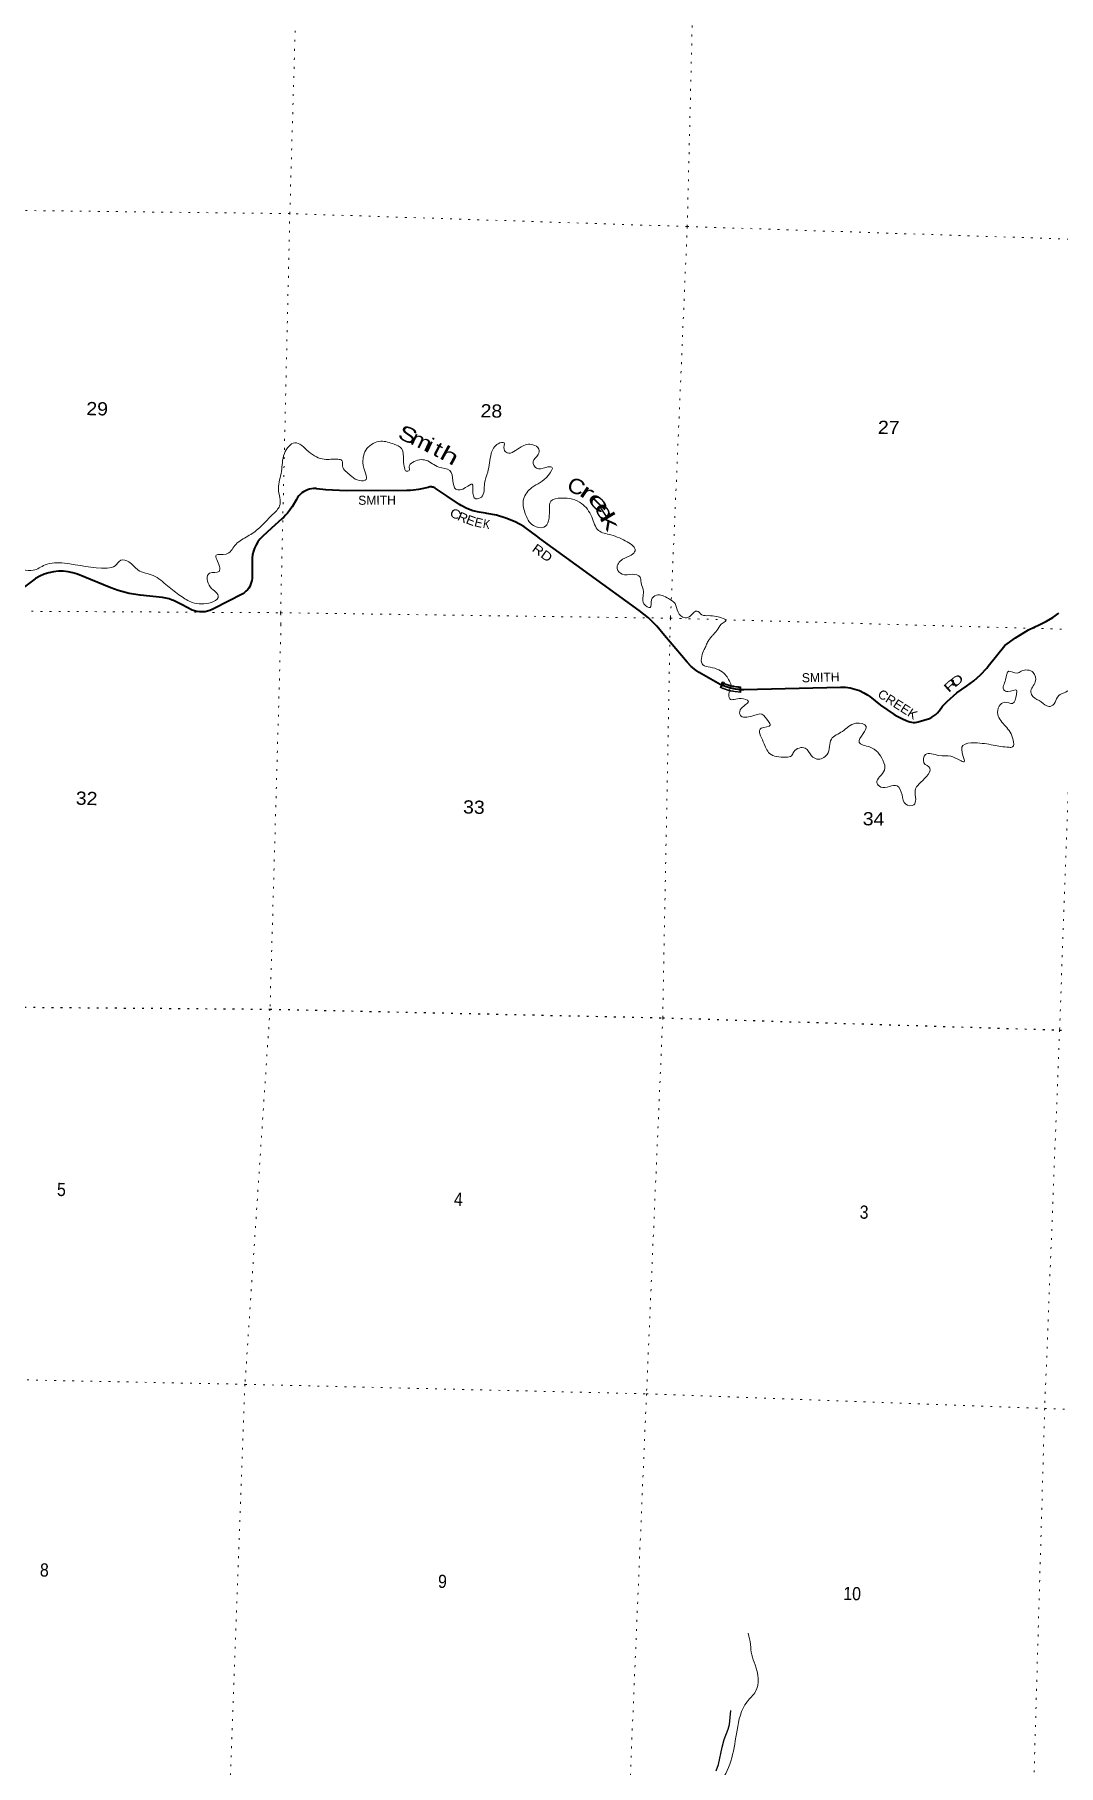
# Model space of a CAD drawing. Header units: feet. Extents: x -757852 to -501257, y -360805 to -170898.
# Drawn here: x -681017 to -667449, y -279945 to -257009 of the extents above; entities that cross this region are included whole.
import ezdxf
from ezdxf.enums import TextEntityAlignment as Align

# ---------------------------------------------------------------- set-up
doc = ezdxf.new("R2010")
doc.units = ezdxf.units.FT
doc.header["$LTSCALE"] = 80
doc.header["$PDMODE"] = 32
doc.header["$PDSIZE"] = 40
doc.linetypes.add('DOTTED', pattern=[1.5, 0.3, -1.2])
for name, color, linetype, lineweight in [('26', 7, 'Continuous', 40), ('27', 7, 'Continuous', 13), ('29', 7, 'Continuous', 25), ('39', 7, 'Continuous', 13), ('41', 7, 'Continuous', 13), ('6', 7, 'DOTTED', 25), ('61', 7, 'Continuous', 13), ('7', 7, 'DOTTED', 13)]:
    doc.layers.add(name, color=color, linetype=linetype, lineweight=lineweight)

msp = doc.modelspace()

# ---------------------------------------------------------------- linework, layer by layer
at = {"layer": '26'}
msp.add_line((-671656.1, -265688.92), (-671618.6, -265688.18), dxfattribs=at)
for points in [[(-672667.13, -264972.35), (-672770.54, -264847.5), (-672881.94, -264738.47), (-673004.13, -264641.69), (-674320.04, -263686.14), (-674349.49, -263662.04), (-674534.93, -263528.32), (-674650.18, -263465.63), (-674771.34, -263415.34), (-674897.1, -263377.99), (-675026.08, -263353.98), (-675041.34, -263352.06), (-675125.58, -263339.33), (-675208.03, -263317.87), (-675287.78, -263287.91), (-675363.97, -263249.77), (-675386.59, -263236.44), (-675547.48, -263123.96), (-675706.99, -263020.55), (-675714.68, -263015.92), (-675724.97, -263010.96), (-675735.72, -263007.11), (-675746.82, -263004.4), (-675758.14, -263002.87), (-675769.56, -263002.53), (-675780.95, -263003.38), (-675792.2, -263005.42), (-675803.16, -263008.63), (-675906.41, -263032.14), (-675928.38, -263037.25), (-675994.24, -263047.78), (-676035.83, -263050.02), (-676061.03, -263051.37), (-676085.83, -263051.49), (-676888.09, -263055.43), (-677155.75, -263041.82), (-677279.43, -263025.97), (-677291.65, -263024.91), (-677319.88, -263024.6), (-677347.98, -263027.24), (-677375.66, -263032.8), (-677402.6, -263041.23), (-677428.51, -263052.42), (-677453.11, -263066.27), (-677476.13, -263082.6), (-677497.31, -263101.26), (-677516.43, -263122.03), (-677533.28, -263144.68), (-677547.66, -263168.97), (-677605.99, -263264.29), (-677621.21, -263289.16), (-677639.74, -263314.29), (-677666.19, -263349.77), (-677692.33, -263378.09), (-677715.45, -263403.15), (-677740.39, -263426.05), (-677875.88, -263550.47), (-677995.42, -263658.2), (-678000.04, -263662.56), (-678031.28, -263695.84), (-678058.87, -263732.2), (-678082.51, -263771.25), (-678101.93, -263812.55), (-678116.94, -263855.65), (-678127.35, -263900.09), (-678133.06, -263945.38), (-678134.86, -264181.6), (-678134.58, -264188.46), (-678135.25, -264215.86), (-678138.78, -264243.03), (-678145.13, -264269.69), (-678154.24, -264295.54), (-678166, -264320.29), (-678180.28, -264343.68), (-678196.92, -264365.45), (-678215.75, -264385.36), (-678236.56, -264403.2), (-678259.12, -264418.76), (-678645.31, -264618.86), (-678663.22, -264628.04), (-678694.82, -264641.05), (-678727.6, -264650.69), (-678761.2, -264656.85), (-678795.27, -264659.46), (-678829.42, -264658.5), (-678863.29, -264653.97), (-678896.5, -264645.93), (-678928.68, -264634.46), (-679062.19, -264565.86), (-679178.64, -264508.02), (-679193.66, -264501.22), (-679234.72, -264486.1), (-679277.13, -264475.35), (-679320.44, -264469.1)], [(-679320.44, -264469.1), (-679618.21, -264436.45), (-679764.59, -264413.78), (-679907.79, -264375.93), (-680007, -264339.94), (-680449.16, -264160.2), (-680510.47, -264140.16), (-680573.54, -264126.65), (-680637.68, -264119.8), (-680702.19, -264119.69), (-680766.35, -264126.33), (-680829.46, -264139.63), (-680890.84, -264159.46), (-680949.81, -264185.6), (-681005.73, -264217.76), (-681011.91, -264221.82), (-681663.99, -264705.84)], [(-668157.71, -265104.62), (-668017.1, -265003.49), (-667844.96, -264897.49), (-667695.26, -264824), (-667606.14, -264783.77), (-667521.72, -264734.44), (-667442.91, -264676.56)], [(-671931.22, -265620.6), (-672209.11, -265461.43), (-672255.67, -265429.53), (-672314.88, -265380.5), (-672368.65, -265325.55), (-672667.13, -264972.35)], [(-671618.6, -265688.17), (-670335.54, -265656.03), (-670271.62, -265657.64), (-670208.21, -265665.93), (-670146.02, -265680.8), (-670085.73, -265702.08), (-670027.99, -265729.56), (-669973.43, -265762.92), (-669949.87, -265779.92), (-669807.2, -265894.48), (-669624.6, -266016.9), (-669587.79, -266038.37), (-669584.95, -266040.12), (-669515.38, -266078.08), (-669467.22, -266098.14), (-669442.31, -266108.52), (-669417.22, -266116.28), (-669396.38, -266120.6), (-669372.77, -266122.97), (-669349.04, -266122.86), (-669325.46, -266120.27), (-669308.11, -266116.74), (-669157.39, -266069.32), (-669127.74, -266055.16), (-669099.73, -266037.98), (-669073.67, -266017.96), (-669049.85, -265995.33), (-669028.52, -265970.34), (-669023.51, -265963.62), (-668982.77, -265909.63), (-668924.73, -265846.04), (-668796.65, -265732.78), (-668668.98, -265640.95), (-668570.99, -265571.82), (-668480.76, -265492.84), (-668399.28, -265404.85), (-668379.07, -265379.9), (-668157.71, -265104.62)], [(-671656.1, -265688.92), (-671695.19, -265685.83), (-671726.26, -265682.1), (-671774.11, -265672.98), (-671819.68, -265661.58), (-671849.86, -265652.46), (-671886.89, -265639.34), (-671914.23, -265628.51), (-671931.41, -265620.96)]]:
    msp.add_lwpolyline(points, dxfattribs=at)
at = {"layer": '29'}
msp.add_lwpolyline([(-671986.37, -280015.63), (-671953.95, -279933.47), (-671906.4, -279704.25), (-671879.38, -279603.69), (-671824.27, -279466.39), (-671808.05, -279404.75), (-671789.68, -279215.55)], dxfattribs=at)
at = {"layer": '39'}
for points in [[(-682279.54, -264688.13), (-682158.35, -264653.92), (-681917.36, -264636.54), (-681721.23, -264551.98), (-681481.46, -264492.39), (-681405.85, -264204.59), (-681303.64, -264102.13), (-681035, -264107.38), (-680879.24, -264036.1), (-680622.1, -264013.01), (-680055.77, -264078.34), (-679948.91, -264048.29), (-679875.34, -263975.4), (-679769.43, -263995.55), (-679643.13, -264104.49), (-679447.95, -264176.62), (-679254.01, -264315.01), (-679082.01, -264446.95), (-678927.19, -264532.34), (-678673.62, -264532.42), (-678585.72, -264468.06), (-678584.98, -264464.71), (-678688.7, -264328.09), (-678697.29, -264145.11), (-678572.51, -264121.43), (-678567.25, -264055.24), (-678610.56, -263905.73), (-678479.99, -263894.23), (-678363.49, -263777.98), (-678213.02, -263668.43), (-678058.61, -263562.97), (-677862.38, -263365.92), (-677770.04, -263255.23), (-677785.78, -263025.9), (-677745.39, -262797.68), (-677706.81, -262559.37), (-677569.77, -262417.41), (-677383.48, -262535.57), (-677178.8, -262636), (-676998.29, -262635.52), (-676944.47, -262652.64), (-676932.17, -262745.29), (-676879.22, -262808.6), (-676814.12, -262866.13), (-676710.81, -262918.37), (-676622.26, -262902.03), (-676629.03, -262835.6), (-676666.22, -262680.19), (-676612.59, -262494.41), (-676428.26, -262397.57), (-676250.52, -262437.21), (-676155.27, -262491.3), (-676128.11, -262646.52), (-676112.22, -262761.34), (-676092.78, -262793.86), (-676054.5, -262784.57), (-676051.59, -262736.41), (-676008.35, -262676.99), (-675827.36, -262650.4), (-675658.58, -262740.09), (-675515.03, -262785.08), (-675473.46, -262920.49), (-675435.44, -263031.73), (-675304.71, -263012.19), (-675217.64, -262967.69), (-675209.13, -263048.21), (-675171.15, -263161.46), (-675096.48, -263136.8), (-675054.99, -262956.81), (-675012.06, -262806.98), (-674965.31, -262560.8), (-674872.6, -262430.03), (-674796.15, -262417.46), (-674795.77, -262503.85), (-674756.51, -262548.82), (-674570.56, -262472.1), (-674413.58, -262443.03), (-674334.45, -262500.83), (-674341.86, -262575.01), (-674411.76, -262666.06), (-674365.31, -262755.36), (-674240.75, -262743.73), (-674160.45, -262739.28), (-674206.59, -262846.86), (-674426.28, -263011.3), (-674537.45, -263163.81), (-674518.76, -263342.97), (-674403.69, -263515.98), (-674269.72, -263536.69), (-674193.31, -263313.18), (-674177.01, -263192.97), (-674033.8, -263149.57), (-673770.42, -263221.02), (-673633.41, -263400.48), (-673544.52, -263579.01), (-673381.19, -263638.45), (-673162.29, -263729.12)], [(-673162.29, -263729.12), (-673058.23, -263847.67), (-673109.44, -263904.93), (-673224.81, -263960.93), (-673297.32, -264084.06), (-673228.55, -264159.74), (-673096.2, -264160.32), (-672992.63, -264198.51), (-672979.92, -264269.07), (-672948.11, -264390.23), (-672941.11, -264551.08), (-672859.82, -264600.88), (-672841.89, -264500.79), (-672776.49, -264435.77), (-672614.94, -264483.13), (-672529.9, -264547.07), (-672489.96, -264662.36), (-672397.09, -264736.5), (-672324.39, -264709.8), (-672236.98, -264647.23), (-672173.73, -264696.68), (-672087.72, -264708.41), (-671981.61, -264718.52), (-671889.89, -264746.43), (-671856.18, -264767.18), (-671892.95, -264802.62), (-671962.74, -264887.64), (-672020.23, -264958.83), (-672049.05, -264989.9)], [(-672134.03, -265144.68), (-672110.57, -265087.07), (-672081.67, -265032.04), (-672055.53, -264999.01), (-672049.05, -264989.9)], [(-671783.86, -265632.49), (-671813.9, -265724.59), (-671804.22, -265811.32), (-671653.3, -265805.39), (-671557.88, -265844.19), (-671665.54, -265957.87), (-671663.51, -266030.32), (-671512.98, -266038.46), (-671377.68, -266016.01), (-671291.9, -266112.87), (-671267.01, -266157.79), (-671386.79, -266200.76), (-671359.62, -266382.47), (-671277.35, -266533.52), (-671059.63, -266583.71), (-670986.76, -266565.59), (-670955.14, -266512.17), (-670805.07, -266463.99), (-670719.46, -266566.87), (-670648.25, -266609.03), (-670513.92, -266548.36), (-670458.06, -266344.79), (-670310.51, -266242.25), (-670132.67, -266134.51), (-669995.13, -266176.48), (-670035.89, -266269.87), (-670089.42, -266389.06), (-669950.37, -266449.16), (-669774.29, -266624.89), (-669753.84, -266758.16), (-669854.89, -266924.3), (-669804.16, -266979.98), (-669584.62, -266963.87), (-669521.6, -267084.23), (-669472.69, -267206.21), (-669364.39, -267215.21), (-669340.31, -267143.48), (-669347.14, -267026.66), (-669197.33, -266841.75), (-669152.05, -266730.38), (-669230.46, -266657.86), (-669209.4, -266549.85), (-669032.86, -266562.73), (-668874.29, -266571.08), (-668757.17, -266624.56), (-668697.41, -266644.29), (-668715.23, -266561.36), (-668713.59, -266428.69), (-668559.88, -266394.69), (-668311.43, -266423.6), (-668103.2, -266453.43), (-668056.83, -266448.66), (-668048.26, -266356.4), (-668149.74, -266172.65), (-668252, -266017.04), (-668232.94, -265908.98), (-668165.17, -265856.54), (-668057.03, -265871.56), (-668005.51, -265752.32), (-668002.01, -265698.13), (-668119.06, -265715.04), (-668170.73, -265693.52), (-668148.89, -265557.38), (-668105.63, -265445.96), (-667995.76, -265471.08), (-667940.76, -265444.44), (-667782.41, -265460.83), (-667755.71, -265586.23), (-667813.7, -265721.38), (-667787.18, -265780.41), (-667676.58, -265851.8), (-667577.75, -265912.82), (-667506.46, -265878.58), (-667461.74, -265787.3), (-667373.71, -265729.39), (-667304.14, -265685.04), (-667308.58, -265554.22), (-667217.28, -265450.14), (-667147.95, -265341.45), (-667054.51, -265305.8), (-667004.47, -265240.81), (-666895.6, -265142.16)], [(-672134.03, -265144.68), (-672150.53, -265174.48), (-672159.69, -265361.23), (-672062.04, -265392.06), (-671863.72, -265489.97), (-671783.86, -265632.5)], [(-671562.03, -278194.29), (-671529.91, -278341.95), (-671513.59, -278479.13), (-671467.02, -278613.12), (-671462.64, -278965.13), (-671574.91, -279100.8), (-671707.94, -279479.21), (-671927.6, -280156.87), (-672184.7, -280369.01), (-672386.13, -280530.4), (-672465.28, -280630.78), (-672516.93, -280681.65), (-672584.47, -280579.26), (-672767.14, -280570.25), (-673156.92, -280563.61), (-673318.6, -280595.38), (-673794.73, -280658.77), (-674083.03, -280835.88), (-674273.11, -281096.1), (-674733.39, -281387.14), (-675011.52, -281632.9), (-675142.13, -281850.51), (-675232.62, -281913.24)]]:
    msp.add_spline(points, degree=3, dxfattribs=at)
at = {"layer": '6'}
msp.add_lwpolyline([(-683399.08, -269879.19), (-683192.9, -269881.36), (-677897.44, -269923.63), (-672692.4, -270037.82), (-667432.39, -270199.76), (-662191.42, -270322.97), (-660655.8, -270387.42)], dxfattribs=at)
at = {"layer": '61'}
for p, q in [((-671929.51, -265662.64), (-671898.68, -265593.82)), ((-671894.65, -265604.4), (-671918.93, -265658.62)), ((-671667.1, -265717.47), (-671664.94, -265658.07)), ((-671656.64, -265649.81), (-671659.36, -265724.76))]:
    msp.add_line(p, q, dxfattribs=at)
at = {"layer": '61', "lineweight": 25}
for p, q in [((-671894.65, -265604.4), (-671918.93, -265658.62)), ((-671667.1, -265717.47), (-671664.94, -265658.07))]:
    msp.add_line(p, q, dxfattribs=at)
at = {"layer": '61'}
for centre, radius, start, end in [((-671636.88, -265019.54), 631.14, 245.49246, 268.17608), ((-671636.89, -265019.98), 706.14, 245.51855, 268.17667), ((-671636.89, -265019.98), 698.14, 246.17171, 267.51988), ((-671636.88, -265019.54), 639.14, 246.21509, 267.4836)]:
    msp.add_arc(centre, radius, start, end, dxfattribs=at)
at = {"layer": '61', "lineweight": 25}
for centre, radius, start, end in [((-671636.89, -265019.98), 698.14, 246.17171, 267.51988), ((-671636.88, -265019.54), 639.14, 246.21509, 267.4836)]:
    msp.add_arc(centre, radius, start, end, dxfattribs=at)
at = {"layer": '61'}
msp.add_point((-671894.65, -265604.4), dxfattribs=at)
at = {"layer": '7'}
for points in [[(-677751.85, -264822.17), (-677756.56, -264669.77), (-677634.95, -259380.67), (-677481.91, -254126.33), (-677318.16, -248942.52), (-677177.91, -243728.12), (-677031.07, -238270.77)], [(-671749.94, -238344.01), (-671913.31, -243827.15), (-672030.42, -248983.75), (-672237.81, -254249.07), (-672367.7, -259552.07), (-672589.74, -264742.78), (-672596.95, -264974.42)], [(-662734.01, -259851.92), (-667068.42, -259726.11), (-672367.7, -259552.07), (-677634.95, -259380.67), (-682936.35, -259319.09), (-687640.18, -259261.16), (-691791.99, -259206.49)], [(-684131.19, -264632.14), (-682978.34, -264639.88), (-677756.56, -264669.77), (-672589.74, -264742.78), (-667241.85, -264891.65), (-661994.12, -265141.02), (-660501.25, -265168.51)], [(-677751.85, -264822.17), (-677897.44, -269923.63), (-678229.22, -274895.25), (-678423.8, -280140.08), (-678502.55, -285339.81), (-678572.98, -288131.97)], [(-672596.93, -264974.42), (-672692.4, -270037.82), (-672907.91, -275020.67), (-673132.2, -280322.99), (-673138.47, -280591.9)], [(-667252.15, -265131.07), (-667432.39, -270199.76), (-667630.65, -275213.24), (-667784.26, -280503.42), (-667892.74, -285760.66), (-668174.18, -291021.2), (-668204.89, -292721.48)], [(-684579.2, -274815.37), (-683516.89, -274788.86), (-678229.22, -274895.25), (-672907.91, -275020.67), (-667630.65, -275213.24), (-662302.66, -275461.49), (-660802.66, -275460.26)]]:
    msp.add_lwpolyline(points, dxfattribs=at)

# ---------------------------------------------------------------- texts
at = {"layer": '27'}
for rotation, p in [(0.281, (-676728.23, -263239.41)), (1.435, (-670847.29, -265592.46))]:
    msp.add_text('SMITH', height=120, rotation=rotation, dxfattribs=at).set_placement(p)
for s, rotation, width, p in [('C', 330.568, 1.2, (-675468.69, -263412.17)), ('R', 335.842, 1.1, (-675366.24, -263462.42)), ('E', 339.332, 1.1, (-675255.85, -263502.51)), ('K', 349.88, 0.85, (-675036.96, -263552.63))]:
    msp.add_text(s, height=120, rotation=rotation, dxfattribs=dict(at, width=width)).set_placement(p, align=Align.CENTER)
msp.add_text('E', height=120, rotation=346.05, dxfattribs=at).set_placement((-675145.64, -263533.58), align=Align.CENTER)
for s, rotation, width, p in [('RD', 324.015, 1.2, (-674434.62, -263843.93)), ('R', 42.099, 1.6, (-668904.28, -265736.43)), ('D', 38.51, 1.45, (-668823.52, -265665.99)), ('CREEK', 327.393, 1.05, (-669855.19, -265777.59))]:
    msp.add_text(s, height=120, rotation=rotation, dxfattribs=dict(at, width=width)).set_placement(p)
at = {"layer": '41'}
for s, rotation, width, p in [('S', 337.013, 1.35, (-676219.12, -262354.02)), ('m', 334.155, 1.2, (-676050.84, -262426.23)), ('i', 334.155, 1.15, (-675850.42, -262526.95)), ('t', 332.618, 1.3, (-675757.58, -262569.61)), ('h', 331.376, 1.55, (-675664.73, -262617.57)), ('C', 337.478, 1.15, (-673978.62, -263044.63)), ('r', 325.818, 1.8, (-673813.6, -263106.26)), ('e', 315.492, 2, (-673710.04, -263172.42)), ('e', 302.972, 1.6, (-673612.85, -263278.15)), ('k', 300.639, 1.7, (-673537.13, -263410.31))]:
    msp.add_text(s, height=200, rotation=rotation, dxfattribs=dict(at, width=width)).set_placement(p)
at = {"layer": '7'}
for s, rotation, width, p in [('29', 358.879, 1.1, (-680332.84, -262050.75)), ('28', 358.879, 1.1, (-675108.29, -262079.9)), ('27', 358.879, 1.1, (-669842.33, -262298.8)), ('32', 358.434, 1.1, (-680473.16, -267213.12)), ('33', 358.434, 1.1, (-675340.7, -267329.03)), ('34', 358.434, 1.1, (-670043.17, -267485.22)), ('5', 358.434, 0.9, (-680722.48, -272398.76)), ('4', 358.434, 0.9, (-675462.11, -272528.2)), ('3', 358.434, 0.9, (-670084.94, -272699.07)), ('8', 358.434, 0.9, (-680948.59, -277440.93)), ('9', 358.434, 0.9, (-675673.1, -277592.06)), ('10', 358.434, 0.9, (-670301.59, -277752.2))]:
    msp.add_text(s, height=175, rotation=rotation, dxfattribs=dict(at, width=width)).set_placement(p)

doc.saveas('drawing.dxf')
